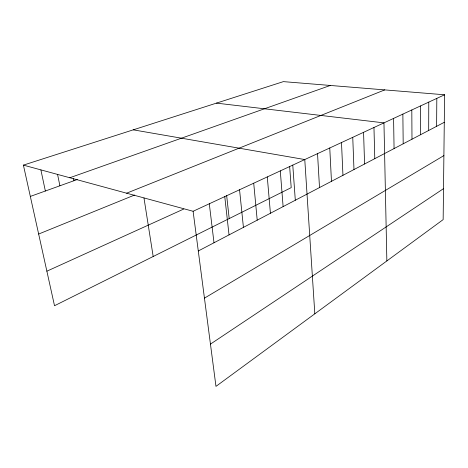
<?xml version="1.0" encoding="UTF-8"?>
<svg xmlns="http://www.w3.org/2000/svg" width="468" height="468" viewBox="0 0 468 468"><rect width="100%" height="100%" fill="white"/><g stroke="black" fill="none" stroke-linecap="round" stroke-linejoin="round"><path stroke-width="0.7" d="M428.682 130.467L428.776 102.112M436.615 126.319L436.82 98.385M23.4 165.122L283.38 81.625L444.6 94.782L443.149 219.621L215.97 386.375L193.103 211.279L23.4 165.122L54.516 305.733L291.201 187.639L289.651 166.62M210.448 344.115L443.506 188.662M204.446 298.151L443.892 155.598M198.286 250.983L444.278 122.312M193.103 211.279L444.6 94.782M46.87 271.183L183.672 209.067M38.651 234.047L134.568 195.039M126.594 193.19L384.737 89.897M30.326 196.425L77.325 179.519M69.808 177.746L330.32 85.457M216.444 103.124L383.959 122.873L386.86 260.933M133.257 129.841L304.773 159.553L314.824 313.812M40.903 169.983L45.361 191.014M57.587 174.476L59.892 185.79M73.517 178.6L73.932 180.742M143.974 197.987L153.182 256.505M209.295 203.779L214.005 242.763M224.763 196.619L229.039 234.901M226.635 195.367L229.203 218.574M239.552 189.762L243.424 227.372M253.714 183.204L257.213 220.165M267.281 176.922L270.428 213.25M280.291 170.896L283.117 206.61M292.775 165.11L295.308 200.234M317.538 153.639L319.504 187.58M329.764 147.976L331.467 181.321M341.494 142.541L342.95 175.313M352.749 137.329L353.983 169.545M363.566 132.321L364.584 163.999M373.961 127.507L374.786 158.664M393.588 118.41L394.068 148.578M402.866 114.11L403.188 143.805M411.811 109.968L411.986 139.201M420.445 105.973L420.48 134.761"/></g></svg>
